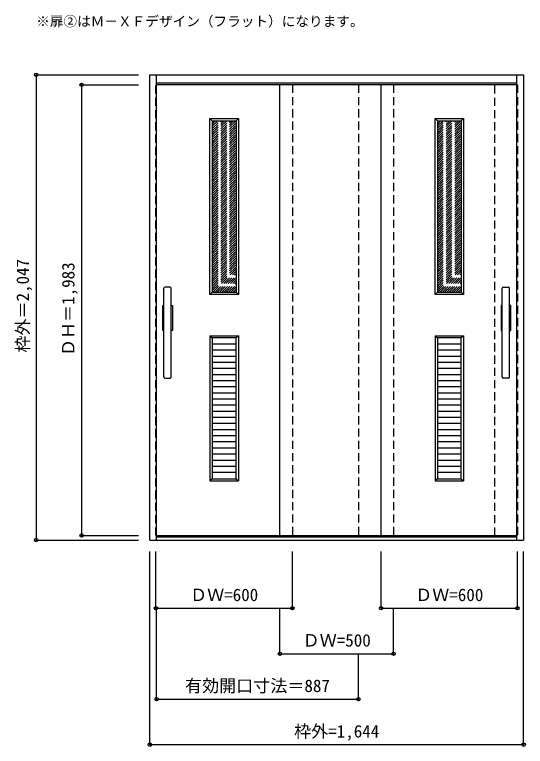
# Model space of a CAD drawing. Units: millimetres, scale not verified. Extents: x -1376 to 870, y -1951 to 1268.
import ezdxf
from ezdxf.enums import TextEntityAlignment as Align

# ---------------------------------------------------------------- set-up
doc = ezdxf.new("R2010")
doc.units = ezdxf.units.MM
doc.header["$LTSCALE"] = 30
doc.header["$PDMODE"] = 32
doc.header["$PDSIZE"] = 15
doc.linetypes.add('DASHED1', pattern=[1.8, 1.2, -0.6])
for name, color, linetype in [('0-0', 4, 'DASHED1'), ('0-1_寸法', 7, 'Continuous'), ('0-2_文字', 7, 'Continuous')]:
    doc.layers.add(name, color=color, linetype=linetype)
doc.styles.add('ＭＳ ゴシック', font='')
doc.styles.get('ＭＳ ゴシック').set_extended_font_data('MS Gothic')

msp = doc.modelspace()

# ---------------------------------------------------------------- linework, layer by layer
at = {"layer": '0-0', "color": 3, "linetype": 'Continuous'}
for p, q in [((-781.23, -1043.88), (-781.23, 1003.12)), ((-781.23, 1003.12), (862.77, 1003.12)), ((-751.23, -1043.88), (-751.23, 1003.12)), ((832.77, -1043.88), (832.77, 1003.12)), ((862.77, 1003.12), (862.77, -1043.88)), ((-751.23, 967.12), (832.77, 967.12)), ((832.77, 959.12), (-754.23, 959.12)), ((-209.23, -1023.88), (-209.23, 959.12)), ((235.77, -1023.88), (235.77, 959.12)), ((-506.73, 801.12), (-401.73, 801.12)), ((-506.73, 801.12), (-506.73, 46.12)), ((-401.73, 801.12), (-401.73, 46.12)), ((483.27, 801.12), (588.27, 801.12)), ((483.27, 801.12), (483.27, 46.12)), ((588.27, 801.12), (588.27, 46.12)), ((-692.23, 68.62), (-714.23, 68.62)), ((773.77, 68.62), (795.77, 68.62)), ((-719.23, -326.38), (-719.23, 63.62)), ((-687.23, -326.38), (-687.23, 63.62)), ((-506.73, 46.12), (-401.73, 46.12)), ((483.27, 46.12), (588.27, 46.12)), ((768.77, -326.38), (768.77, 63.62)), ((800.77, -326.38), (800.77, 63.62)), ((-724.23, -11.38), (-719.23, -11.38)), ((805.77, -11.38), (800.77, -11.38)), ((-506.73, -154.88), (-506.73, -773.88)), ((-401.73, -154.88), (-506.73, -154.88)), ((-401.73, -773.88), (-401.73, -154.88)), ((483.27, -154.88), (483.27, -773.88)), ((588.27, -154.88), (483.27, -154.88)), ((588.27, -773.88), (588.27, -154.88)), ((-401.73, -181.79), (-506.73, -181.79)), ((588.27, -181.79), (483.27, -181.79)), ((-401.73, -208.71), (-506.73, -208.71)), ((588.27, -208.71), (483.27, -208.71)), ((-401.73, -235.62), (-506.73, -235.62)), ((588.27, -235.62), (483.27, -235.62)), ((-401.73, -262.53), (-506.73, -262.53)), ((-401.73, -289.45), (-506.73, -289.45)), ((588.27, -262.53), (483.27, -262.53)), ((588.27, -289.45), (483.27, -289.45)), ((-401.73, -316.36), (-506.73, -316.36)), ((588.27, -316.36), (483.27, -316.36)), ((-714.23, -331.38), (-692.23, -331.38)), ((-401.73, -343.27), (-506.73, -343.27)), ((588.27, -343.27), (483.27, -343.27)), ((795.77, -331.38), (773.77, -331.38)), ((-401.73, -370.18), (-506.73, -370.18)), ((588.27, -370.18), (483.27, -370.18)), ((-401.73, -397.1), (-506.73, -397.1)), ((588.27, -397.1), (483.27, -397.1)), ((-401.73, -424.01), (-506.73, -424.01)), ((588.27, -424.01), (483.27, -424.01)), ((-401.73, -450.92), (-506.73, -450.92)), ((-401.73, -477.84), (-506.73, -477.84)), ((588.27, -450.92), (483.27, -450.92)), ((588.27, -477.84), (483.27, -477.84)), ((-401.73, -504.75), (-506.73, -504.75)), ((588.27, -504.75), (483.27, -504.75)), ((-401.73, -531.66), (-506.73, -531.66)), ((588.27, -531.66), (483.27, -531.66)), ((-401.73, -558.58), (-506.73, -558.58)), ((588.27, -558.58), (483.27, -558.58)), ((-401.73, -585.49), (-506.73, -585.49)), ((588.27, -585.49), (483.27, -585.49)), ((-401.73, -612.4), (-506.73, -612.4)), ((-401.73, -639.31), (-506.73, -639.31)), ((588.27, -612.4), (483.27, -612.4)), ((588.27, -639.31), (483.27, -639.31)), ((-401.73, -666.23), (-506.73, -666.23)), ((588.27, -666.23), (483.27, -666.23)), ((-401.73, -693.14), (-506.73, -693.14)), ((588.27, -693.14), (483.27, -693.14)), ((-401.73, -720.05), (-506.73, -720.05)), ((588.27, -720.05), (483.27, -720.05)), ((-401.73, -746.97), (-506.73, -746.97)), ((588.27, -746.97), (483.27, -746.97)), ((-506.73, -773.88), (-401.73, -773.88)), ((483.27, -773.88), (588.27, -773.88)), ((-751.23, -1023.88), (832.77, -1023.88)), ((-751.23, -1028.88), (832.77, -1028.88)), ((-781.23, -1043.88), (-751.23, -1043.88)), ((-751.23, -1043.88), (832.77, -1043.88)), ((832.77, -1043.88), (862.77, -1043.88))]:
    msp.add_line(p, q, dxfattribs=at)
at = {"layer": '0-0'}
for p, q in [((-754.23, -1023.88), (-754.23, 959.12)), ((-154.23, 959.12), (-154.23, -1023.88)), ((290.77, 959.12), (290.77, -1023.88)), ((835.77, 959.12), (832.77, 959.12)), ((835.77, 959.12), (835.77, -1023.88)), ((-506.73, 697.12), (-402.73, 801.12)), ((-506.73, 707.02), (-412.63, 801.12)), ((-506.73, 716.92), (-422.53, 801.12)), ((-506.73, 726.82), (-432.43, 801.12)), ((-506.73, 736.72), (-442.33, 801.12)), ((-506.73, 746.62), (-452.23, 801.12)), ((-506.73, 756.52), (-462.13, 801.12)), ((-506.73, 766.42), (-472.03, 801.12)), ((-506.73, 776.32), (-481.93, 801.12)), ((-506.73, 786.22), (-491.83, 801.12)), ((-506.73, 796.11), (-501.73, 801.12)), ((-506.73, 687.22), (-401.73, 792.22)), ((-506.73, 677.32), (-401.73, 782.32)), ((483.27, 697.12), (587.27, 801.12)), ((483.27, 707.02), (577.37, 801.12)), ((483.27, 716.92), (567.47, 801.12)), ((483.27, 726.82), (557.57, 801.12)), ((483.27, 736.72), (547.67, 801.12)), ((483.27, 746.62), (537.77, 801.12)), ((483.27, 756.52), (527.87, 801.12)), ((483.27, 766.42), (517.97, 801.12)), ((483.27, 776.32), (508.07, 801.12)), ((483.27, 786.22), (498.17, 801.12)), ((483.27, 796.11), (488.27, 801.12)), ((483.27, 687.22), (588.27, 792.22)), ((483.27, 677.32), (588.27, 782.32)), ((-506.73, 667.42), (-401.73, 772.42)), ((-506.73, 657.52), (-401.73, 762.52)), ((-506.73, 647.62), (-401.73, 752.62)), ((-506.73, 637.72), (-401.73, 742.72)), ((483.27, 667.42), (588.27, 772.42)), ((483.27, 657.52), (588.27, 762.52)), ((483.27, 647.62), (588.27, 752.62)), ((483.27, 637.72), (588.27, 742.72)), ((-506.73, 627.82), (-401.73, 732.82)), ((-506.73, 617.92), (-401.73, 722.92)), ((-506.73, 608.02), (-401.73, 713.02)), ((483.27, 627.82), (588.27, 732.82)), ((483.27, 617.92), (588.27, 722.92)), ((483.27, 608.02), (588.27, 713.02)), ((-506.73, 598.12), (-401.73, 703.12)), ((-506.73, 588.23), (-401.73, 693.23)), ((-506.73, 578.33), (-401.73, 683.33)), ((483.27, 598.12), (588.27, 703.12)), ((483.27, 588.23), (588.27, 693.23)), ((483.27, 578.33), (588.27, 683.33)), ((-506.73, 568.43), (-401.73, 673.43)), ((-506.73, 558.53), (-401.73, 663.53)), ((-506.73, 548.63), (-401.73, 653.63)), ((483.27, 568.43), (588.27, 673.43)), ((483.27, 558.53), (588.27, 663.53)), ((483.27, 548.63), (588.27, 653.63)), ((-506.73, 538.73), (-401.73, 643.73)), ((-506.73, 528.83), (-401.73, 633.83)), ((-506.73, 518.93), (-401.73, 623.93)), ((-506.73, 509.03), (-401.73, 614.03)), ((483.27, 538.73), (588.27, 643.73)), ((483.27, 528.83), (588.27, 633.83)), ((483.27, 518.93), (588.27, 623.93)), ((483.27, 509.03), (588.27, 614.03)), ((-506.73, 499.13), (-401.73, 604.13)), ((-506.73, 489.23), (-401.73, 594.23)), ((-506.73, 479.33), (-401.73, 584.33)), ((483.27, 499.13), (588.27, 604.13)), ((483.27, 489.23), (588.27, 594.23)), ((483.27, 479.33), (588.27, 584.33)), ((-506.73, 469.43), (-401.73, 574.43)), ((-506.73, 459.53), (-401.73, 564.53)), ((-506.73, 449.63), (-401.73, 554.63)), ((483.27, 469.43), (588.27, 574.43)), ((483.27, 459.53), (588.27, 564.53)), ((483.27, 449.63), (588.27, 554.63)), ((-506.73, 439.73), (-401.73, 544.73)), ((-506.73, 429.83), (-401.73, 534.83)), ((-506.73, 419.93), (-401.73, 524.93)), ((483.27, 439.73), (588.27, 544.73)), ((483.27, 429.83), (588.27, 534.83)), ((483.27, 419.93), (588.27, 524.93)), ((-506.73, 410.03), (-401.73, 515.03)), ((-506.73, 400.14), (-401.73, 505.13)), ((-506.73, 390.24), (-401.73, 495.24)), ((-506.73, 380.34), (-401.73, 485.34)), ((483.27, 410.03), (588.27, 515.03)), ((483.27, 400.14), (588.27, 505.13)), ((483.27, 390.24), (588.27, 495.24)), ((483.27, 380.34), (588.27, 485.34)), ((-506.73, 370.44), (-401.73, 475.44)), ((-506.73, 360.54), (-401.73, 465.54)), ((-506.73, 350.64), (-401.73, 455.64)), ((483.27, 370.44), (588.27, 475.44)), ((483.27, 360.54), (588.27, 465.54)), ((483.27, 350.64), (588.27, 455.64)), ((-506.73, 340.74), (-401.73, 445.74)), ((-506.73, 330.84), (-401.73, 435.84)), ((-506.73, 320.94), (-401.73, 425.94)), ((483.27, 340.74), (588.27, 445.74)), ((483.27, 330.84), (588.27, 435.84)), ((483.27, 320.94), (588.27, 425.94)), ((-506.73, 311.04), (-401.73, 416.04)), ((-506.73, 301.14), (-401.73, 406.14)), ((-506.73, 291.24), (-401.73, 396.24)), ((-506.73, 281.34), (-401.73, 386.34)), ((483.27, 311.04), (588.27, 416.04)), ((483.27, 301.14), (588.27, 406.14)), ((483.27, 291.24), (588.27, 396.24)), ((483.27, 281.34), (588.27, 386.34)), ((-506.73, 271.44), (-401.73, 376.44)), ((-506.73, 261.54), (-401.73, 366.54)), ((-506.73, 251.64), (-401.73, 356.64)), ((483.27, 271.44), (588.27, 376.44)), ((483.27, 261.54), (588.27, 366.54)), ((483.27, 251.64), (588.27, 356.64)), ((-506.73, 241.74), (-401.73, 346.74)), ((-506.73, 231.84), (-401.73, 336.84)), ((-506.73, 221.94), (-401.73, 326.94)), ((483.27, 241.74), (588.27, 346.74)), ((483.27, 231.84), (588.27, 336.84)), ((483.27, 221.94), (588.27, 326.94)), ((-506.73, 212.04), (-401.73, 317.04)), ((-506.73, 202.15), (-401.73, 307.14)), ((-506.73, 192.25), (-401.73, 297.25)), ((483.27, 212.04), (588.27, 317.04)), ((483.27, 202.15), (588.27, 307.14)), ((483.27, 192.25), (588.27, 297.25)), ((-506.73, 182.35), (-401.73, 287.35)), ((-506.73, 172.45), (-401.73, 277.45)), ((-506.73, 162.55), (-401.73, 267.55)), ((-506.73, 152.65), (-401.73, 257.65)), ((483.27, 182.35), (588.27, 287.35)), ((483.27, 172.45), (588.27, 277.45)), ((483.27, 162.55), (588.27, 267.55)), ((483.27, 152.65), (588.27, 257.65)), ((-506.73, 142.75), (-401.73, 247.75)), ((-506.73, 132.85), (-401.73, 237.85)), ((-506.73, 122.95), (-401.73, 227.95)), ((483.27, 142.75), (588.27, 247.75)), ((483.27, 132.85), (588.27, 237.85)), ((483.27, 122.95), (588.27, 227.95)), ((-506.73, 113.05), (-401.73, 218.05)), ((-506.73, 103.15), (-401.73, 208.15)), ((-506.73, 93.25), (-401.73, 198.25)), ((483.27, 113.05), (588.27, 218.05)), ((483.27, 103.15), (588.27, 208.15)), ((483.27, 93.25), (588.27, 198.25)), ((-506.73, 83.35), (-401.73, 188.35)), ((-506.73, 73.45), (-401.73, 178.45)), ((-506.73, 63.55), (-401.73, 168.55)), ((483.27, 83.35), (588.27, 188.35)), ((483.27, 73.45), (588.27, 178.45)), ((483.27, 63.55), (588.27, 168.55)), ((-506.73, 53.65), (-401.73, 158.65)), ((-504.37, 46.12), (-401.73, 148.75)), ((-494.47, 46.12), (-401.73, 138.85)), ((-484.57, 46.12), (-401.73, 128.95)), ((483.27, 53.65), (588.27, 158.65)), ((485.63, 46.12), (588.27, 148.75)), ((495.53, 46.12), (588.27, 138.85)), ((505.43, 46.12), (588.27, 128.95)), ((-474.67, 46.12), (-401.73, 119.05)), ((-464.77, 46.12), (-401.73, 109.15)), ((-454.87, 46.12), (-401.73, 99.26)), ((515.33, 46.12), (588.27, 119.05)), ((525.23, 46.12), (588.27, 109.15)), ((535.13, 46.12), (588.27, 99.26)), ((-444.97, 46.12), (-401.73, 89.36)), ((-435.07, 46.12), (-401.73, 79.46)), ((-425.17, 46.12), (-401.73, 69.56)), ((545.03, 46.12), (588.27, 89.36)), ((554.93, 46.12), (588.27, 79.46)), ((564.83, 46.12), (588.27, 69.56)), ((-415.27, 46.12), (-401.73, 59.66)), ((-405.37, 46.12), (-401.73, 49.76)), ((574.73, 46.12), (588.27, 59.66)), ((584.63, 46.12), (588.27, 49.76)), ((-751.23, -1023.88), (-754.23, -1023.88)), ((-206.23, -1023.88), (-209.23, -1023.88)), ((835.77, -1023.88), (832.77, -1023.88))]:
    msp.add_line(p, q, dxfattribs=at)
at = {"layer": '0-0', "color": 7, "linetype": 'Continuous'}
for p, q in [((-516.73, 811.12), (-506.73, 801.12)), ((-516.73, 811.12), (-391.73, 811.12)), ((-391.73, 811.12), (-401.73, 801.12)), ((-391.73, 811.12), (-391.73, 36.12)), ((473.27, 811.12), (483.27, 801.12)), ((473.27, 811.12), (598.27, 811.12)), ((598.27, 811.12), (588.27, 801.12)), ((598.27, 811.12), (598.27, 36.12)), ((-506.73, 46.12), (-516.73, 36.12)), ((-401.73, 46.12), (-391.73, 36.12)), ((483.27, 46.12), (473.27, 36.12)), ((588.27, 46.12), (598.27, 36.12)), ((-516.73, -144.88), (-516.73, -783.88)), ((-516.73, -144.88), (-506.73, -154.88)), ((-516.73, -144.88), (-391.73, -144.88)), ((-391.73, -144.88), (-401.73, -154.88)), ((-391.73, -144.88), (-391.73, -783.88)), ((473.27, -144.88), (473.27, -783.88)), ((473.27, -144.88), (483.27, -154.88)), ((473.27, -144.88), (598.27, -144.88)), ((598.27, -144.88), (588.27, -154.88)), ((598.27, -144.88), (598.27, -783.88)), ((-506.73, -773.88), (-516.73, -783.88)), ((-516.73, -783.88), (-391.73, -783.88)), ((-401.73, -773.88), (-391.73, -783.88)), ((483.27, -773.88), (473.27, -783.88)), ((473.27, -783.88), (598.27, -783.88)), ((588.27, -773.88), (598.27, -783.88))]:
    msp.add_line(p, q, dxfattribs=at)
at = {"layer": '0-0', "color": 3}
msp.add_lwpolyline([(135.77, 959.12), (135.77, -1023.88), (735.77, -1023.88), (735.77, 959.12)], close=True, dxfattribs=at)
at = {"layer": '0-0', "color": 7, "linetype": 'Continuous'}
for points in [[(-391.73, 36.12), (-516.73, 36.12), (-516.73, 811.12)], [(598.27, 36.12), (473.27, 36.12), (473.27, 811.12)]]:
    msp.add_lwpolyline(points, dxfattribs=at)
at = {"layer": '0-0', "color": 3, "linetype": 'Continuous'}
for points in [[(-719.23, -121.38), (-724.23, -121.38), (-724.23, -11.38)], [(-687.23, -11.38), (-682.23, -11.38), (-682.23, -121.38), (-687.23, -121.38)], [(768.77, -11.38), (763.77, -11.38), (763.77, -121.38), (768.77, -121.38)], [(800.77, -121.38), (805.77, -121.38), (805.77, -11.38)]]:
    msp.add_lwpolyline(points, dxfattribs=at)
for centre, start, end in [((-714.23, 63.62), 90, 180), ((-692.23, 63.62), 0, 90), ((773.77, 63.62), 90, 180), ((795.77, 63.62), 0, 90), ((-714.23, -326.38), 180, 270), ((-692.23, -326.38), 270, 0), ((773.77, -326.38), 180, 270), ((795.77, -326.38), 270, 0)]:
    msp.add_arc(centre, 5, start, end, dxfattribs=at)
at = {"layer": '0-1_寸法', "color": 4}
for p, q in [((-1281.23, 1003.12), (-1281.23, -1043.88)), ((-1281.23, 1003.12), (-831.23, 1003.12)), ((-1081.23, 959.12), (-831.23, 959.12)), ((-1081.23, 959.12), (-1081.23, -1023.88)), ((-1081.23, -1023.88), (-831.23, -1023.88)), ((-1281.23, -1043.88), (-831.23, -1043.88)), ((-781.23, -1943.88), (-781.23, -1093.88)), ((-754.23, -1343.88), (-754.23, -1093.88)), ((235.77, -1343.88), (235.77, -1093.88)), ((835.77, -1343.88), (835.77, -1093.88)), ((-751.23, -1743.88), (-751.23, -1343.88)), ((-209.23, -1543.88), (-209.23, -1343.88)), ((235.77, -1343.88), (835.77, -1343.88)), ((290.77, -1543.88), (290.77, -1343.88)), ((-209.23, -1543.88), (290.77, -1543.88)), ((135.77, -1743.88), (135.77, -1543.88)), ((-751.23, -1743.88), (135.77, -1743.88))]:
    msp.add_line(p, q, dxfattribs=at)
for points in [[(-781.23, -1943.88), (862.77, -1943.88), (862.77, -1093.88)], [(-754.23, -1343.88), (-154.23, -1343.88), (-154.23, -1093.88)]]:
    msp.add_lwpolyline(points, dxfattribs=at)
at = {"layer": '0-1_寸法'}
for p in [(-1281.23, 1003.12), (-1081.23, 959.12), (-1081.23, -1023.88), (-1281.23, -1043.88), (-754.23, -1343.88), (-154.23, -1343.88), (235.77, -1343.88), (835.77, -1343.88), (-209.23, -1543.88), (290.77, -1543.88), (-751.23, -1743.88), (135.77, -1743.88), (-781.23, -1943.88), (862.77, -1943.88)]:
    msp.add_point(p, dxfattribs=at)

# ---------------------------------------------------------------- texts
at = {"layer": '0-1_寸法', "style": 'ＭＳ ゴシック'}
for s, p in [('枠外＝2,047', (-1296.23, -219.13)), ('ＤＨ＝1,983', (-1096.23, -234.13))]:
    msp.add_text(s, height=54.99, rotation=90, dxfattribs=at).set_placement(p, align=Align.BOTTOM_LEFT)
for s, p in [('ＤＷ=600', (-604.23, -1328.88)), ('ＤＷ=600', (385.77, -1328.88)), ('ＤＷ=500', (-109.23, -1528.88)), ('有効開口寸法＝887', (-626.48, -1728.88)), ('枠外=1,644', (-146.73, -1928.88))]:
    msp.add_text(s, height=54.99, dxfattribs=at).set_placement(p, align=Align.BOTTOM_LEFT)
at = {"layer": '0-2_文字', "style": 'ＭＳ ゴシック'}
msp.add_text('※扉②はＭ－ＸＦデザイン（フラット）になります。', height=43.99, dxfattribs=at).set_placement((-1281.23, 1203.12), align=Align.BOTTOM_LEFT)

doc.saveas('drawing.dxf')
